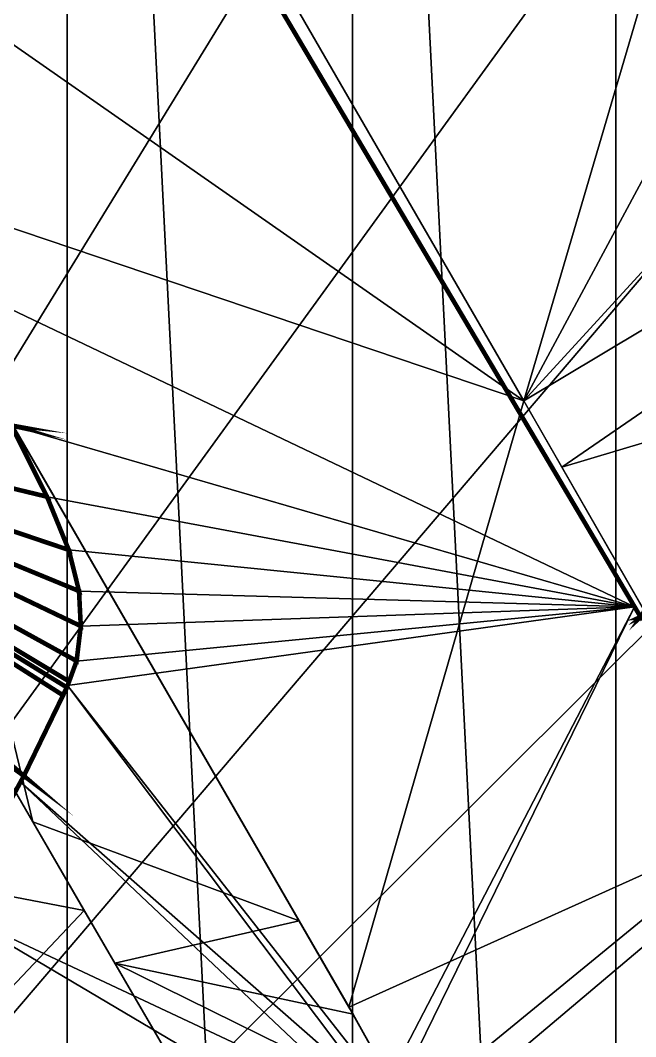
# Model space of a CAD drawing. Extents: x 4.6 to 28.8, y 0.1 to 46.7.
# Drawn here: x 16.96 to 20.75, y 24.68 to 30.93 of the extents above; entities that cross this region are included whole.
import ezdxf

# ---------------------------------------------------------------- set-up
doc = ezdxf.new("R2010")
doc.units = 0
doc.layers.get('0').update_dxf_attribs({"linetype": 'CONTINUOUS'})

msp = doc.modelspace()

# ---------------------------------------------------------------- linework, layer by layer
at = {"color": 252, "const_width": 0.028300000354647636}
for points in [[(20.776614470056945, 27.261508963362488), (16.766045988221098, 34.03284693975995), (25.454541332458163, 34.47807955733688), (20.776614470056945, 27.261508963362488)], [(26.434435052522353, 32.40618036584547), (20.776614470056945, 27.261508963362488), (25.454541332458163, 34.47807955733688), (26.434435052522353, 32.40618036584547)], [(26.434435052522353, 32.40618036584547), (27.20653976034562, 30.24866214361147), (20.776614470056945, 27.261508963362488), (26.434435052522353, 32.40618036584547)], [(27.20653976034562, 30.24866214361147), (27.763033259177938, 28.026554803411862), (20.776614470056945, 27.261508963362488), (27.20653976034562, 30.24866214361147)], [(14.520644820449585, 29.152009940675967), (16.902315102196873, 28.43983727396168), (14.4046744861121, 28.9764132865102), (14.520644820449585, 29.152009940675967)], [(17.25870873415241, 26.864897812909057), (14.189086704927938, 28.70835983665404), (17.304707771449536, 26.990599269528985), (17.25870873415241, 26.864897812909057)], [(17.31948853712538, 27.421019203942805), (17.330392441498308, 27.20541435061429), (14.189086704927938, 28.70835983665404), (17.31948853712538, 27.421019203942805)], [(17.330392441498308, 27.20541435061429), (17.304707771449536, 26.990599269528985), (14.189086704927938, 28.70835983665404), (17.330392441498308, 27.20541435061429)], [(14.349118017044665, 28.90208265452211), (16.902315102196873, 28.43983727396168), (14.189086704927938, 28.70835983665404), (14.349118017044665, 28.90208265452211)], [(17.256452242028946, 27.67396603284609), (17.31948853712538, 27.421019203942805), (14.189086704927938, 28.70835983665404), (17.256452242028946, 27.67396603284609)], [(17.256452242028946, 27.67396603284609), (14.189086704927938, 28.70835983665404), (17.122580650934353, 28.001632441721902), (17.256452242028946, 27.67396603284609)], [(16.980123998030546, 26.283827338568102), (14.189086704927938, 28.70835983665404), (17.221147047502463, 26.77948661696732), (16.980123998030546, 26.283827338568102)], [(14.189086704927938, 28.70835983665404), (16.980123998030546, 26.283827338568102), (14.00312206326857, 28.520462331346806), (14.189086704927938, 28.70835983665404)], [(17.122580650934353, 28.001632441721902), (14.189086704927938, 28.70835983665404), (16.902315102196873, 28.43983727396168), (17.122580650934353, 28.001632441721902)], [(17.244621245990814, 26.828256537519998), (14.189086704927938, 28.70835983665404), (17.25870873415241, 26.864897812909057), (17.244621245990814, 26.828256537519998)], [(17.221147047502463, 26.77948661696732), (14.189086704927938, 28.70835983665404), (17.244621245990814, 26.828256537519998), (17.221147047502463, 26.77948661696732)], [(16.624422159054966, 25.628788458606238), (13.953185298762568, 28.470774968601823), (16.980123998030546, 26.283827338568102), (16.624422159054966, 25.628788458606238)], [(14.00312206326857, 28.520462331346806), (16.980123998030546, 26.283827338568102), (13.953185298762568, 28.470774968601823), (14.00312206326857, 28.520462331346806)], [(13.72691109747922, 28.278910787667023), (16.624422159054966, 25.628788458606238), (13.623237160680329, 28.2063319061432), (13.72691109747922, 28.278910787667023)]]:
    msp.add_lwpolyline(points, dxfattribs=at)
at = {"color": 252}
for points in [[(15.369795466263959, 42.66525648567118, 1.9434738000129046), (17.246333656296354, 5.374221220592808, 1.9434738000129046), (17.246333656296354, 41.56781896409534, 1.9434738000129046), (15.369795466263959, 42.66525648567118, 1.9434738000129046)], [(19.003788443581456, 6.646775891758175, 1.9434738000129046), (17.246333656296354, 41.56781896409534, 1.9434738000129046), (17.246333656296354, 5.374221220592808, 1.9434738000129046), (19.003788443581456, 6.646775891758175, 1.9434738000129046)], [(17.246333656296354, 41.56781896409534, 1.9434738000129046), (19.003788443581456, 6.646775891758175, 1.9434738000129046), (19.003788443581456, 40.29526874653284, 1.9434738000129046), (17.246333656296354, 41.56781896409534, 1.9434738000129046)], [(20.624257829095008, 8.081227934645007, 1.9434738000129046), (19.003788443581456, 40.29526874653284, 1.9434738000129046), (19.003788443581456, 6.646775891758175, 1.9434738000129046), (20.624257829095008, 8.081227934645007, 1.9434738000129046)], [(19.003788443581456, 40.29526874653284, 1.9434738000129046), (20.624257829095008, 8.081227934645007, 1.9434738000129046), (20.624257829095008, 38.860810765508845, 1.9434738000129046), (19.003788443581456, 40.29526874653284, 1.9434738000129046)], [(22.09295436675686, 37.27847832368329, 83.67133362808075), (8.17652983386865, 14.590358557227233, 83.67133362808075), (20.624257829095008, 38.860810765508845, 83.67133362808075), (22.09295436675686, 37.27847832368329, 83.67133362808075)], [(22.09295436675686, 9.663563345539146, 1.9434738000129046), (20.624257829095008, 38.860810765508845, 1.9434738000129046), (20.624257829095008, 8.081227934645007, 1.9434738000129046), (22.09295436675686, 9.663563345539146, 1.9434738000129046)], [(20.058424614724608, 28.5908322258445, 85.61558662303004), (22.911758533712785, 38.28408106943698, 85.61558662303004), (15.139412074061038, 37.090123581814204, 85.61558662303004), (20.058424614724608, 28.5908322258445, 85.61558662303004)], [(22.911758533712785, 38.28408106943698, 85.61558662303004), (20.058424614724608, 28.5908322258445, 85.61558662303004), (24.27693014470528, 36.44333871251449, 85.61558662303004), (22.911758533712785, 38.28408106943698, 85.61558662303004)], [(23.396638237486005, 35.563054413533465, 83.67133362808075), (8.17652983386865, 14.590358557227233, 83.67133362808075), (22.09295436675686, 37.27847832368329, 83.67133362808075), (23.396638237486005, 35.563054413533465, 83.67133362808075)], [(15.139412074061038, 37.090123581814204, 85.04507415657203), (14.579018935602768, 32.41240056452792, 85.04507415657203), (20.058424614724608, 28.5908322258445, 85.04507415657203), (15.139412074061038, 37.090123581814204, 85.04507415657203)], [(20.058424614724608, 28.5908322258445, 85.61558662303004), (15.139412074061038, 37.090123581814204, 85.61558662303004), (20.058424614724608, 28.5908322258445, 85.04507415657203), (20.058424614724608, 28.5908322258445, 85.61558662303004)], [(15.139412074061038, 37.090123581814204, 85.04507415657203), (20.058424614724608, 28.5908322258445, 85.04507415657203), (15.139412074061038, 37.090123581814204, 85.61558662303004), (15.139412074061038, 37.090123581814204, 85.04507415657203)], [(25.454541332458163, 34.47807955733688, 85.61558662303004), (24.27693014470528, 36.44333871251449, 85.61558662303004), (20.058424614724608, 28.5908322258445, 85.61558662303004), (25.454541332458163, 34.47807955733688, 85.61558662303004)], [(24.520537582812352, 33.73088078854297, 83.67133362808075), (8.17652983386865, 14.590358557227233, 83.67133362808075), (23.396638237486005, 35.563054413533465, 83.67133362808075), (24.520537582812352, 33.73088078854297, 83.67133362808075)], [(15.921627295461688, 35.45875697233203, 0.7837717556055536), (20.739457319001502, 27.324500722430166, 0.7837717556055536), (16.35593151384988, 29.41351956337408, 0.7837717556055536), (15.921627295461688, 35.45875697233203, 0.7837717556055536)], [(15.921627295461688, 35.45875697233203, 0.7837717556055536), (16.766045988221098, 34.03284693975995, 8.135e-15), (20.739457319001502, 27.324500722430166, 0.7837717556055536), (15.921627295461688, 35.45875697233203, 0.7837717556055536)], [(26.434435052522353, 32.40618036584547, 85.61558662303004), (25.454541332458163, 34.47807955733688, 85.61558662303004), (20.058424614724608, 28.5908322258445, 85.61558662303004), (26.434435052522353, 32.40618036584547, 85.61558662303004)], [(20.776614470056945, 27.261508963362488, 8.748e-15), (20.739457319001502, 27.324500722430166, 0.7837717556055536), (16.766045988221098, 34.03284693975995, 8.135e-15), (20.776614470056945, 27.261508963362488, 8.748e-15)], [(25.456090165641427, 31.79986093227037, 83.67133362808075), (8.17652983386865, 14.590358557227233, 83.67133362808075), (24.520537582812352, 33.73088078854297, 83.67133362808075), (25.456090165641427, 31.79986093227037, 83.67133362808075)], [(16.040710698208983, 29.946672239845824, 85.04507415657203), (20.058424614724608, 28.5908322258445, 85.04507415657203), (14.579018935602768, 32.41240056452792, 85.04507415657203), (16.040710698208983, 29.946672239845824, 85.04507415657203)], [(20.058424614724608, 28.5908322258445, 85.61558662303004), (20.291158766978523, 28.18393919088639, 85.61558662303004), (26.434435052522353, 32.40618036584547, 85.61558662303004), (20.058424614724608, 28.5908322258445, 85.61558662303004)], [(27.20653976034562, 30.24866214361147, 85.61558662303004), (26.434435052522353, 32.40618036584547, 85.61558662303004), (20.291158766978523, 28.18393919088639, 85.61558662303004), (27.20653976034562, 30.24866214361147, 85.61558662303004)], [(26.19315476109269, 29.78867028610592, 83.67133362808075), (8.17652983386865, 14.590358557227233, 83.67133362808075), (25.456090165641427, 31.79986093227037, 83.67133362808075), (26.19315476109269, 29.78867028610592, 83.67133362808075)], [(21.582350652776135, 25.93554074837983, 85.61558662303004), (27.20653976034562, 30.24866214361147, 85.61558662303004), (20.291158766978523, 28.18393919088639, 85.61558662303004), (21.582350652776135, 25.93554074837983, 85.61558662303004)], [(18.98121684194249, 24.860328189685823, 85.04507415657203), (20.058424614724608, 28.5908322258445, 85.04507415657203), (16.040710698208983, 29.946672239845824, 85.04507415657203), (18.98121684194249, 24.860328189685823, 85.04507415657203)], [(18.98121684194249, 24.860328189685823, 85.04507415657203), (16.040710698208983, 29.946672239845824, 85.04507415657203), (18.67516451008746, 25.391049198987673, 85.61558662303004), (18.98121684194249, 24.860328189685823, 85.04507415657203)], [(16.110425170816868, 29.827425538326438, 85.61558662303004), (18.67516451008746, 25.391049198987673, 85.61558662303004), (16.040710698208983, 29.946672239845824, 85.04507415657203), (16.110425170816868, 29.827425538326438, 85.61558662303004)], [(26.724749731969187, 27.71677406368309, 83.67133362808075), (8.17652983386865, 14.590358557227233, 83.67133362808075), (26.19315476109269, 29.78867028610592, 83.67133362808075), (26.724749731969187, 27.71677406368309, 83.67133362808075)], [(15.024998273928455, 29.469139125148914, 85.61558662303004), (17.03510446779278, 26.0015045450996, 85.61558662303004), (16.110425170816868, 29.827425538326438, 85.61558662303004), (15.024998273928455, 29.469139125148914, 85.61558662303004)], [(18.67516451008746, 25.391049198987673, 85.61558662303004), (16.110425170816868, 29.827425538326438, 85.61558662303004), (17.03510446779278, 26.0015045450996, 85.61558662303004), (18.67516451008746, 25.391049198987673, 85.61558662303004)], [(15.024998273928455, 29.469139125148914, 85.61558662303004), (15.04756987556742, 29.43065108910092, 85.04507415657203), (17.03510446779278, 26.0015045450996, 85.61558662303004), (15.024998273928455, 29.469139125148914, 85.61558662303004)], [(15.04756987556742, 29.43065108910092, 85.04507415657203), (13.814704970959227, 26.134450529063287, 85.04507415657203), (17.35218540490125, 25.45497324559058, 85.04507415657203), (15.04756987556742, 29.43065108910092, 85.04507415657203)], [(17.35218540490125, 25.45497324559058, 85.04507415657203), (17.03510446779278, 26.0015045450996, 85.61558662303004), (15.04756987556742, 29.43065108910092, 85.04507415657203), (17.35218540490125, 25.45497324559058, 85.04507415657203)], [(16.35593151384988, 29.41351956337408, 0.7837717556055536), (20.739457319001502, 27.324500722430166, 0.7837717556055536), (16.902315102196873, 28.43983727396168, 0.7837717556055536), (16.35593151384988, 29.41351956337408, 0.7837717556055536)], [(20.058424614724608, 28.5908322258445, 85.04507415657203), (18.98121684194249, 24.860328189685823, 85.04507415657203), (21.53878810738535, 26.013024531203605, 85.04507415657203), (20.058424614724608, 28.5908322258445, 85.04507415657203)], [(20.291158766978523, 28.18393919088639, 85.61558662303004), (20.058424614724608, 28.5908322258445, 85.04507415657203), (21.53878810738535, 26.013024531203605, 85.04507415657203), (20.291158766978523, 28.18393919088639, 85.61558662303004)], [(20.058424614724608, 28.5908322258445, 85.61558662303004), (20.058424614724608, 28.5908322258445, 85.04507415657203), (20.291158766978523, 28.18393919088639, 85.61558662303004), (20.058424614724608, 28.5908322258445, 85.61558662303004)], [(16.902315102196873, 28.43983727396168, 0.7837717556055536), (20.739457319001502, 27.324500722430166, 0.7837717556055536), (17.122580650934353, 28.001632441721902, 0.7837717556055536), (16.902315102196873, 28.43983727396168, 0.7837717556055536)], [(17.122580650934353, 28.001632441721902, 0.7837717556055536), (17.122580650934353, 28.001632441721902, 9.395e-15), (16.902315102196873, 28.43983727396168, 9.347e-15), (17.122580650934353, 28.001632441721902, 0.7837717556055536)], [(17.122580650934353, 28.001632441721902, 0.7837717556055536), (16.902315102196873, 28.43983727396168, 9.347e-15), (16.902315102196873, 28.43983727396168, 0.7837717556055536), (17.122580650934353, 28.001632441721902, 0.7837717556055536)], [(20.291158766978523, 28.18393919088639, 85.61558662303004), (21.53878810738535, 26.013024531203605, 85.04507415657203), (21.582350652776135, 25.93554074837983, 85.61558662303004), (20.291158766978523, 28.18393919088639, 85.61558662303004)], [(17.256452242028946, 27.67396603284609, 0.7837717556055536), (17.122580650934353, 28.001632441721902, 0.7837717556055536), (20.739457319001502, 27.324500722430166, 0.7837717556055536), (17.256452242028946, 27.67396603284609, 0.7837717556055536)], [(17.256452242028946, 27.67396603284609, 0.7837717556055536), (17.256452242028946, 27.67396603284609, 9.438e-15), (17.122580650934353, 28.001632441721902, 9.395e-15), (17.256452242028946, 27.67396603284609, 0.7837717556055536)], [(17.256452242028946, 27.67396603284609, 0.7837717556055536), (17.122580650934353, 28.001632441721902, 9.395e-15), (17.122580650934353, 28.001632441721902, 0.7837717556055536), (17.256452242028946, 27.67396603284609, 0.7837717556055536)], [(17.31948853712538, 27.421019203942805, 0.7837717556055536), (17.256452242028946, 27.67396603284609, 0.7837717556055536), (20.739457319001502, 27.324500722430166, 0.7837717556055536), (17.31948853712538, 27.421019203942805, 0.7837717556055536)], [(17.31948853712538, 27.421019203942805, 0.7837717556055536), (17.31948853712538, 27.421019203942805, 9.48e-15), (17.256452242028946, 27.67396603284609, 9.438e-15), (17.31948853712538, 27.421019203942805, 0.7837717556055536)], [(17.31948853712538, 27.421019203942805, 0.7837717556055536), (17.256452242028946, 27.67396603284609, 9.438e-15), (17.256452242028946, 27.67396603284609, 0.7837717556055536), (17.31948853712538, 27.421019203942805, 0.7837717556055536)], [(17.31948853712538, 27.421019203942805, 0.7837717556055536), (20.739457319001502, 27.324500722430166, 0.7837717556055536), (17.330392441498308, 27.20541435061429, 0.7837717556055536), (17.31948853712538, 27.421019203942805, 0.7837717556055536)], [(17.330392441498308, 27.20541435061429, 0.7837717556055536), (17.330392441498308, 27.20541435061429, 9.526e-15), (17.31948853712538, 27.421019203942805, 9.48e-15), (17.330392441498308, 27.20541435061429, 0.7837717556055536)], [(17.330392441498308, 27.20541435061429, 0.7837717556055536), (17.31948853712538, 27.421019203942805, 9.48e-15), (17.31948853712538, 27.421019203942805, 0.7837717556055536), (17.330392441498308, 27.20541435061429, 0.7837717556055536)], [(17.304707771449536, 26.990599269528985, 0.7837717556055536), (20.739457319001502, 27.324500722430166, 0.7837717556055536), (17.24944672470616, 26.839604317646163, 0.7837717556055536), (17.304707771449536, 26.990599269528985, 0.7837717556055536)], [(19.196812788065255, 24.355972509405518, 0.7837717556055536), (17.24944672470616, 26.839604317646163, 0.7837717556055536), (20.739457319001502, 27.324500722430166, 0.7837717556055536), (19.196812788065255, 24.355972509405518, 0.7837717556055536)], [(17.304707771449536, 26.990599269528985, 0.7837717556055536), (17.330392441498308, 27.20541435061429, 0.7837717556055536), (20.739457319001502, 27.324500722430166, 0.7837717556055536), (17.304707771449536, 26.990599269528985, 0.7837717556055536)], [(19.262970316510103, 24.311608686630763, 0.7837717556055536), (19.196812788065255, 24.355972509405518, 0.7837717556055536), (20.739457319001502, 27.324500722430166, 0.7837717556055536), (19.262970316510103, 24.311608686630763, 0.7837717556055536)], [(20.739457319001502, 27.324500722430166, 0.7837717556055536), (22.303093907090286, 24.650958380382676, 0.7837717556055536), (19.262970316510103, 24.311608686630763, 0.7837717556055536), (20.739457319001502, 27.324500722430166, 0.7837717556055536)], [(20.739457319001502, 27.324500722430166, 0.7837717556055536), (20.776614470056945, 27.261508963362488, 8.748e-15), (22.078267497874972, 25.03592484385159, 8.953e-15), (20.739457319001502, 27.324500722430166, 0.7837717556055536)], [(20.739457319001502, 27.324500722430166, 0.7837717556055536), (22.078267497874972, 25.03592484385159, 8.953e-15), (22.303093907090286, 24.650958380382676, 0.7837717556055536), (20.739457319001502, 27.324500722430166, 0.7837717556055536)], [(17.304707771449536, 26.990599269528985, 0.7837717556055536), (17.304707771449536, 26.990599269528985, 9.579e-15), (17.330392441498308, 27.20541435061429, 9.526e-15), (17.304707771449536, 26.990599269528985, 0.7837717556055536)], [(17.304707771449536, 26.990599269528985, 0.7837717556055536), (17.330392441498308, 27.20541435061429, 9.526e-15), (17.330392441498308, 27.20541435061429, 0.7837717556055536), (17.304707771449536, 26.990599269528985, 0.7837717556055536)], [(17.24944672470616, 26.839604317646163, 0.7837717556055536), (17.25870873415241, 26.864897812909057, 9.617e-15), (17.304707771449536, 26.990599269528985, 0.7837717556055536), (17.24944672470616, 26.839604317646163, 0.7837717556055536)], [(17.304707771449536, 26.990599269528985, 9.579e-15), (17.304707771449536, 26.990599269528985, 0.7837717556055536), (17.25870873415241, 26.864897812909057, 9.617e-15), (17.304707771449536, 26.990599269528985, 9.579e-15)], [(17.24944672470616, 26.839604317646163, 0.7837717556055536), (19.123649742297626, 24.34741268467927, 0.7837717556055536), (16.95991057911403, 26.244187303909698, 0.7837717556055536), (17.24944672470616, 26.839604317646163, 0.7837717556055536)], [(17.24944672470616, 26.839604317646163, 0.7837717556055536), (16.95991057911403, 26.244187303909698, 0.7837717556055536), (17.221147047502463, 26.77948661696732, 9.645e-15), (17.24944672470616, 26.839604317646163, 0.7837717556055536)], [(17.244621245990814, 26.828256537519998, 9.629e-15), (17.24944672470616, 26.839604317646163, 0.7837717556055536), (17.221147047502463, 26.77948661696732, 9.645e-15), (17.244621245990814, 26.828256537519998, 9.629e-15)], [(17.25870873415241, 26.864897812909057, 9.617e-15), (17.24944672470616, 26.839604317646163, 0.7837717556055536), (17.244621245990814, 26.828256537519998, 9.629e-15), (17.25870873415241, 26.864897812909057, 9.617e-15)], [(19.123649742297626, 24.34741268467927, 0.7837717556055536), (17.24944672470616, 26.839604317646163, 0.7837717556055536), (19.196812788065255, 24.355972509405518, 0.7837717556055536), (19.123649742297626, 24.34741268467927, 0.7837717556055536)], [(16.980123998030546, 26.283827338568102, 9.808e-15), (17.221147047502463, 26.77948661696732, 9.645e-15), (16.95991057911403, 26.244187303909698, 0.7837717556055536), (16.980123998030546, 26.283827338568102, 9.808e-15)], [(16.980123998030546, 26.283827338568102, 9.808e-15), (16.95991057911403, 26.244187303909698, 0.7837717556055536), (16.624422159054966, 25.628788458606238, 1.0033e-14), (16.980123998030546, 26.283827338568102, 9.808e-15)], [(16.95991057911403, 26.244187303909698, 0.7837717556055536), (19.03880489618819, 24.282802783233578, 0.7837717556055536), (16.532602970842873, 25.45730099536005, 0.7837717556055536), (16.95991057911403, 26.244187303909698, 0.7837717556055536)], [(16.532602970842873, 25.45730099536005, 0.7837717556055536), (16.624422159054966, 25.628788458606238, 1.0033e-14), (16.95991057911403, 26.244187303909698, 0.7837717556055536), (16.532602970842873, 25.45730099536005, 0.7837717556055536)], [(19.03880489618819, 24.282802783233578, 0.7837717556055536), (16.95991057911403, 26.244187303909698, 0.7837717556055536), (19.123649742297626, 24.34741268467927, 0.7837717556055536), (19.03880489618819, 24.282802783233578, 0.7837717556055536)], [(13.814704970959227, 26.134450529063287, 85.04507415657203), (15.412603497100962, 23.404861079364935, 85.04507415657203), (17.35218540490125, 25.45497324559058, 85.04507415657203), (13.814704970959227, 26.134450529063287, 85.04507415657203)], [(17.03510446779278, 26.0015045450996, 85.61558662303004), (17.35218540490125, 25.45497324559058, 85.04507415657203), (17.539567034542095, 25.13151697596618, 85.61558662303004), (17.03510446779278, 26.0015045450996, 85.61558662303004)], [(17.03510446779278, 26.0015045450996, 85.61558662303004), (17.539567034542095, 25.13151697596618, 85.61558662303004), (18.67516451008746, 25.391049198987673, 85.61558662303004), (17.03510446779278, 26.0015045450996, 85.61558662303004)], [(19.34158086086132, 24.215096143255288, 85.04507415657203), (21.53878810738535, 26.013024531203605, 85.04507415657203), (18.98121684194249, 24.860328189685823, 85.04507415657203), (19.34158086086132, 24.215096143255288, 85.04507415657203)], [(21.53878810738535, 26.013024531203605, 85.04507415657203), (19.34158086086132, 24.215096143255288, 85.04507415657203), (22.379377443939184, 24.485174497885403, 85.04507415657203), (21.53878810738535, 26.013024531203605, 85.04507415657203)], [(17.35218540490125, 25.45497324559058, 85.04507415657203), (15.412603497100962, 23.404861079364935, 85.04507415657203), (18.87769210083992, 22.832792820969168, 85.04507415657203), (17.35218540490125, 25.45497324559058, 85.04507415657203)], [(16.532602970842873, 25.45730099536005, 0.7837717556055536), (18.879264222654886, 24.069558339428944, 0.7837717556055536), (15.413382135336986, 23.498262038864894, 0.7837717556055536), (16.532602970842873, 25.45730099536005, 0.7837717556055536)], [(18.879264222654886, 24.069558339428944, 0.7837717556055536), (16.532602970842873, 25.45730099536005, 0.7837717556055536), (19.03880489618819, 24.282802783233578, 0.7837717556055536), (18.879264222654886, 24.069558339428944, 0.7837717556055536)], [(17.35218540490125, 25.45497324559058, 85.04507415657203), (18.87769210083992, 22.832792820969168, 85.04507415657203), (17.539567034542095, 25.13151697596618, 85.61558662303004), (17.35218540490125, 25.45497324559058, 85.04507415657203)], [(18.67516451008746, 25.391049198987673, 85.61558662303004), (17.539567034542095, 25.13151697596618, 85.61558662303004), (19.006387863126314, 24.81715199434447, 85.61558662303004), (18.67516451008746, 25.391049198987673, 85.61558662303004)], [(19.006387863126314, 24.81715199434447, 85.61558662303004), (18.98121684194249, 24.860328189685823, 85.04507415657203), (18.67516451008746, 25.391049198987673, 85.61558662303004), (19.006387863126314, 24.81715199434447, 85.61558662303004)], [(18.870142501699206, 22.844437507953685, 85.61558662303004), (17.539567034542095, 25.13151697596618, 85.61558662303004), (18.87769210083992, 22.832792820969168, 85.04507415657203), (18.870142501699206, 22.844437507953685, 85.61558662303004)], [(19.006387863126314, 24.81715199434447, 85.61558662303004), (17.539567034542095, 25.13151697596618, 85.61558662303004), (19.320690494307765, 24.254385827820833, 85.61558662303004), (19.006387863126314, 24.81715199434447, 85.61558662303004)], [(18.870142501699206, 22.844437507953685, 85.61558662303004), (19.320690494307765, 24.254385827820833, 85.61558662303004), (17.539567034542095, 25.13151697596618, 85.61558662303004), (18.870142501699206, 22.844437507953685, 85.61558662303004)], [(18.98121684194249, 24.860328189685823, 85.04507415657203), (19.006387863126314, 24.81715199434447, 85.61558662303004), (19.34158086086132, 24.215096143255288, 85.04507415657203), (18.98121684194249, 24.860328189685823, 85.04507415657203)], [(19.320690494307765, 24.254385827820833, 85.61558662303004), (19.34158086086132, 24.215096143255288, 85.04507415657203), (19.006387863126314, 24.81715199434447, 85.61558662303004), (19.320690494307765, 24.254385827820833, 85.61558662303004)]]:
    msp.add_polyline3d(points, dxfattribs=at)

doc.saveas('drawing.dxf')
